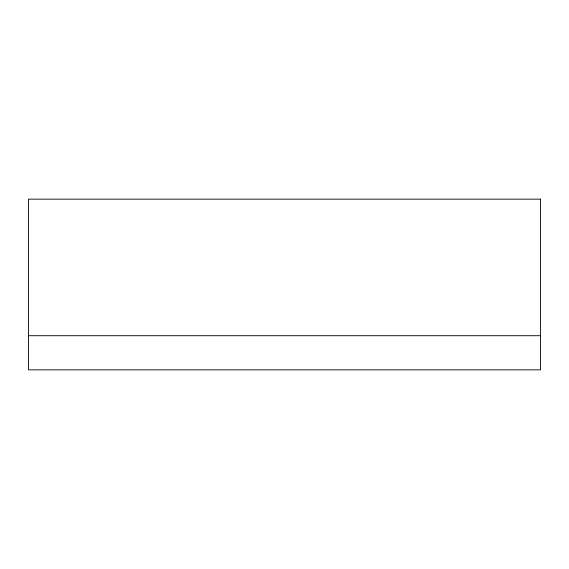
<?xml version="1.0" encoding="UTF-8"?>
<svg xmlns="http://www.w3.org/2000/svg" width="569" height="569" viewBox="0 0 569 569"><rect width="100%" height="100%" fill="white"/><g stroke="black" fill="none" stroke-linecap="round" stroke-linejoin="round"><path stroke-width="0.85" d="M28.45 335.71L540.55 335.71M540.55 199.15L28.45 199.15L28.45 369.85L540.55 369.85L540.55 199.15"/></g></svg>
